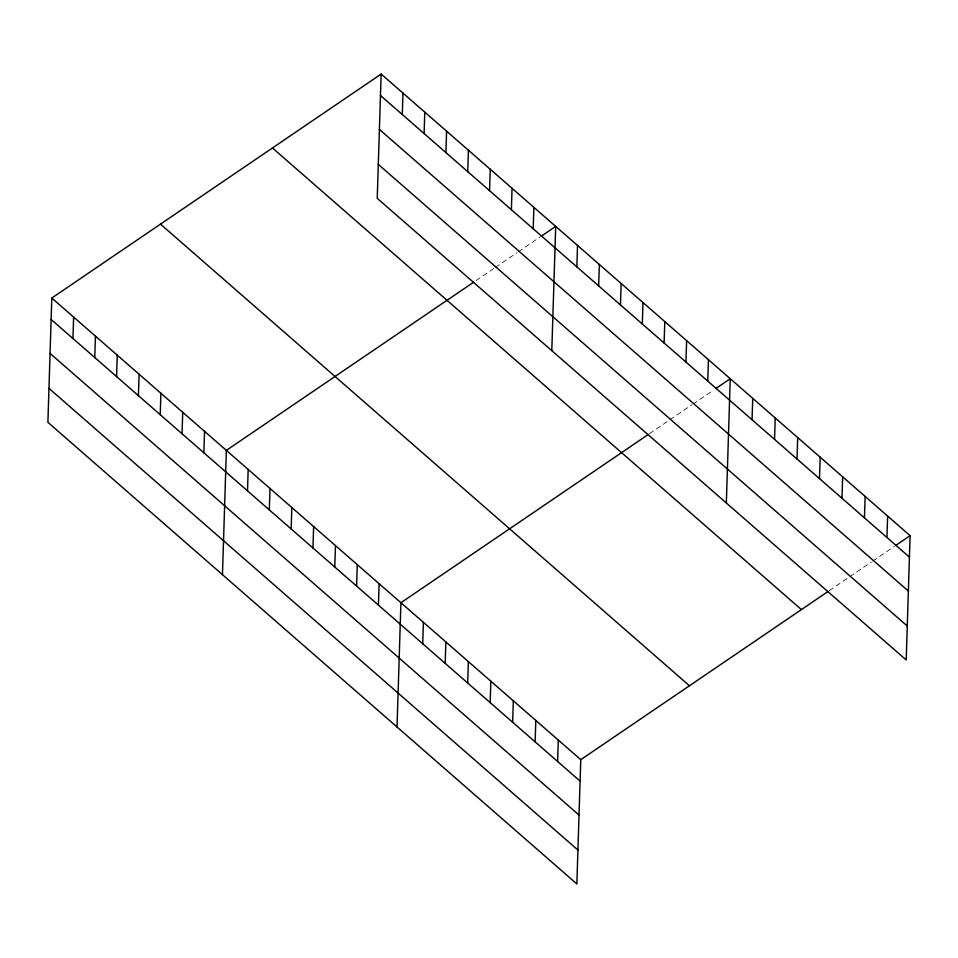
<?xml version="1.0" encoding="UTF-8"?>
<svg xmlns="http://www.w3.org/2000/svg" width="958" height="958" viewBox="0 0 958 958"><rect width="100%" height="100%" fill="white"/><g stroke="black" fill="none" stroke-linecap="round" stroke-linejoin="round"><path stroke-width="0.72" stroke-dasharray="4.79 3.59" d="M475.994 280.598L494.112 268.276M495.322 267.45L517.057 252.673M518.266 251.846L540.001 237.069M649.344 433.758L668.672 420.61M669.87 419.796L691.616 405.006M692.814 404.18L713.351 390.217M829.197 590.703L848.513 577.566M849.722 576.74L871.457 561.963M872.666 561.137L894.401 546.359"/><path stroke-width="1.44" d="M51.804 298.046L47.9 422.322L576.86 883.947L580.764 759.682L51.804 298.046L381.14 74.053L910.1 535.678L906.196 659.954L377.236 198.318L381.14 74.053M72.952 338.521L73.622 317.098M94.77 357.574L95.441 336.138M116.589 376.614L117.259 355.179M138.407 395.654L139.09 374.219M160.226 414.694L160.908 393.259M182.044 433.734L182.727 412.299M203.874 452.775L204.545 431.351M222.46 574.656L226.363 450.392L473.587 282.239M247.511 490.867L248.182 469.432M269.33 509.907L270 488.472M291.148 528.948L291.819 507.512M312.967 547.988L313.637 526.553M334.785 567.028L335.456 545.605M356.604 586.08L357.286 564.645M378.422 605.121L379.105 583.685M402.288 114.517L402.959 93.094M397.019 727.002L400.923 602.726L648.135 434.573M424.107 133.569L424.777 112.134M422.729 643.776L423.4 622.341M445.925 152.609L446.596 131.174M445.207 663.403L445.877 641.968M467.744 171.65L468.414 150.214M467.684 683.018L468.366 661.583M489.562 190.69L490.233 169.255M490.173 702.633L490.843 681.21M511.38 209.73L512.051 188.307M512.65 722.26L513.32 700.825M533.199 228.77L533.881 207.347M535.127 741.875L535.809 720.44M551.796 350.652L555.7 226.387L541.21 236.243M557.616 761.49L558.286 740.067M576.848 266.863L577.518 245.428M598.666 285.903L599.337 264.468M620.485 304.943L621.155 283.508M642.303 323.984L642.974 302.56M664.122 343.024L664.792 321.601M685.94 362.076L686.611 340.641M707.758 381.116L708.429 359.681M726.344 502.998L730.247 378.721L715.758 388.577M752.066 419.772L752.737 398.348M774.543 439.399L775.214 417.963M797.02 459.014L797.691 437.578M819.497 478.629L820.18 457.206M841.986 498.256L842.657 476.821M864.463 517.871L865.134 496.436M886.94 537.486L887.623 516.063M580.764 759.682L827.987 591.529M895.61 545.533L910.1 535.678M380.47 95.477L909.429 557.113M379.404 129.414L908.364 591.05M378.302 164.381L907.262 626.017M272.455 147.963L801.415 609.599M160.489 224.124L689.449 685.76M51.133 319.481L580.093 781.117M50.067 353.418L579.027 815.054M48.966 388.385L577.925 850.021"/></g></svg>
